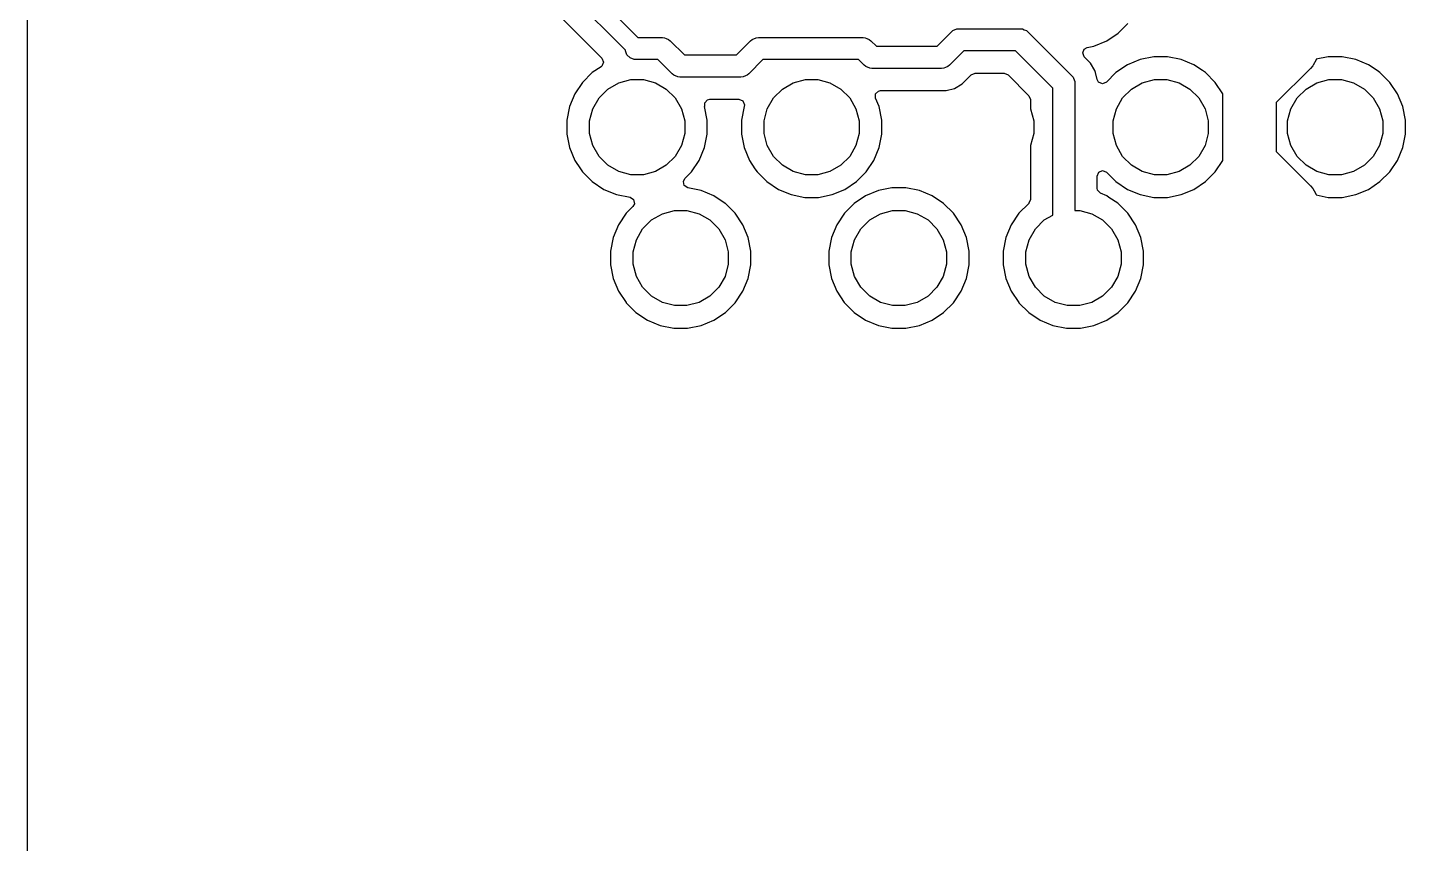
# Model space of a CAD drawing. Extents: x 97 to 200, y -158 to -52.
# Drawn here: x 97.18 to 112.97, y -125.71 to -116.36 of the extents above; entities that cross this region are included whole.
import ezdxf

# ---------------------------------------------------------------- set-up
doc = ezdxf.new("R2010")
doc.units = 0
doc.layers.add('BLACK', color=7, linetype='CONTINUOUS')

msp = doc.modelspace()

# ---------------------------------------------------------------- linework, layer by layer
at = {"layer": 'BLACK', "linetype": 'CONTINUOUS'}
for p, q in [((97.1766, -131.369719), (97.1766, -109.878532)), ((103.4793, -115.788116), (104.167784, -116.4766)), ((103.092753, -116.048856), (103.758865, -116.714967)), ((104.02654, -116.622724), (103.305858, -115.902042)), ((109.673939, -116.428496), (109.785996, -116.316439)), ((104.167784, -116.4766), (104.4511, -116.4766)), ((104.4511, -116.4766), (104.475876, -116.47904)), ((104.475876, -116.47904), (104.475877, -116.47904)), ((104.475877, -116.47904), (104.493181, -116.486208)), ((104.493181, -116.486208), (104.521657, -116.498003)), ((104.521657, -116.498003), (104.521658, -116.498004)), ((104.521658, -116.498004), (104.540903, -116.513797)), ((104.540903, -116.513797), (104.703705, -116.6766)), ((105.298494, -116.6766), (105.461298, -116.513797)), ((105.461298, -116.513797), (105.480542, -116.498003)), ((105.480542, -116.498003), (105.526323, -116.47904)), ((105.526323, -116.47904), (105.526324, -116.47904)), ((105.526324, -116.47904), (105.5511, -116.4766)), ((105.5511, -116.4766), (106.7511, -116.4766)), ((106.7511, -116.4766), (106.775876, -116.47904)), ((106.775876, -116.47904), (106.775877, -116.47904)), ((106.775877, -116.47904), (106.793181, -116.486208)), ((106.793181, -116.486208), (106.821657, -116.498003)), ((106.821657, -116.498003), (106.821658, -116.498004)), ((106.821658, -116.498004), (106.840903, -116.513797)), ((106.840903, -116.513797), (106.903705, -116.5766)), ((107.598494, -116.5766), (107.761298, -116.413797)), ((107.761298, -116.413797), (107.780542, -116.398003)), ((107.780542, -116.398003), (107.826323, -116.37904)), ((107.826323, -116.37904), (107.826324, -116.37904)), ((107.826324, -116.37904), (107.8511, -116.3766)), ((107.8511, -116.3766), (108.5511, -116.3766)), ((108.5511, -116.3766), (108.575876, -116.37904)), ((108.575876, -116.37904), (108.575877, -116.37904)), ((108.575877, -116.37904), (108.59484, -116.386895)), ((108.59484, -116.386895), (108.621657, -116.398003)), ((108.621657, -116.398003), (108.621658, -116.398004)), ((108.621658, -116.398004), (108.640903, -116.413797)), ((108.640903, -116.413797), (109.140903, -116.913798)), ((109.395764, -116.577184), (109.542174, -116.516539)), ((109.542174, -116.516539), (109.673939, -116.428496)), ((104.02654, -116.628376), (104.02654, -116.622724)), ((104.045503, -116.674157), (104.02654, -116.628376)), ((104.080543, -116.709197), (104.045503, -116.674157)), ((104.703705, -116.6766), (105.298494, -116.6766)), ((106.903705, -116.5766), (107.598494, -116.5766)), ((107.903705, -116.6306), (107.740903, -116.793403)), ((108.498494, -116.6306), (107.903705, -116.6306)), ((108.9241, -117.056205), (108.498494, -116.6306)), ((109.267, -116.654088), (109.285306, -116.609894)), ((109.285306, -116.698282), (109.267, -116.654088)), ((109.285306, -116.609894), (109.317306, -116.592789)), ((109.317306, -116.592789), (109.395764, -116.577184)), ((103.749395, -116.811128), (103.648258, -116.878706)), ((103.758865, -116.803355), (103.749395, -116.811128)), ((103.758865, -116.714967), (103.777171, -116.759161)), ((103.777171, -116.759161), (103.758865, -116.803355)), ((104.126324, -116.72816), (104.080543, -116.709197)), ((104.1511, -116.7306), (104.126324, -116.72816)), ((104.398494, -116.7306), (104.1511, -116.7306)), ((104.561298, -116.893403), (104.398494, -116.7306)), ((105.603705, -116.7306), (105.440903, -116.893403)), ((106.698494, -116.7306), (105.603705, -116.7306)), ((106.761297, -116.793402), (106.698494, -116.7306)), ((106.780542, -116.809196), (106.761297, -116.793402)), ((106.780543, -116.809197), (106.780542, -116.809196)), ((106.826324, -116.82816), (106.780543, -116.809197)), ((106.8511, -116.8306), (106.826324, -116.82816)), ((107.6511, -116.8306), (106.8511, -116.8306)), ((107.675876, -116.82816), (107.6511, -116.8306)), ((107.675877, -116.82816), (107.675876, -116.82816)), ((107.69484, -116.820304), (107.675877, -116.82816)), ((107.721657, -116.809197), (107.69484, -116.820304)), ((107.721658, -116.809196), (107.721657, -116.809197)), ((107.740903, -116.793403), (107.721658, -116.809196)), ((109.356371, -116.769347), (109.285306, -116.698282)), ((109.356374, -116.769351), (109.356371, -116.769347)), ((109.356376, -116.769353), (109.356374, -116.769351)), ((109.406602, -116.856347), (109.356376, -116.769353)), ((109.780023, -116.790662), (109.648261, -116.878703)), ((109.780025, -116.790661), (109.780023, -116.790662)), ((109.926434, -116.730016), (109.780025, -116.790661)), ((109.926437, -116.730015), (109.926434, -116.730016)), ((110.081864, -116.6991), (109.926437, -116.730015)), ((110.240336, -116.6991), (110.081864, -116.6991)), ((110.395762, -116.730015), (110.240336, -116.6991)), ((110.395765, -116.730016), (110.395762, -116.730015)), ((110.542174, -116.790661), (110.395765, -116.730016)), ((110.542176, -116.790662), (110.542174, -116.790661)), ((110.64048, -116.856347), (110.542176, -116.790662)), ((111.876626, -116.830651), (111.4841, -117.223177)), ((111.902913, -116.800676), (111.876626, -116.830651)), ((111.906345, -116.794733), (111.902913, -116.800676)), ((111.942698, -116.731767), (111.906345, -116.794733)), ((111.943607, -116.728376), (111.942698, -116.731767)), ((111.944109, -116.726499), (111.943607, -116.728376)), ((112.081864, -116.6991), (111.944109, -116.726499)), ((112.240336, -116.6991), (112.081864, -116.6991)), ((112.395762, -116.730015), (112.240336, -116.6991)), ((112.395765, -116.730016), (112.395762, -116.730015)), ((112.542174, -116.790661), (112.395765, -116.730016)), ((112.542176, -116.790662), (112.542174, -116.790661)), ((112.64048, -116.856347), (112.542176, -116.790662)), ((103.536203, -116.990761), (103.448162, -117.122523)), ((103.648258, -116.878706), (103.536203, -116.990761)), ((103.826281, -117.067256), (103.950624, -116.995466)), ((103.950624, -116.995466), (104.089311, -116.958305)), ((104.089311, -116.958305), (104.232889, -116.958305)), ((104.232889, -116.958305), (104.371576, -116.995466)), ((104.371576, -116.995466), (104.495919, -117.067256)), ((104.580542, -116.909197), (104.561298, -116.893403)), ((104.626323, -116.92816), (104.580542, -116.909197)), ((104.626324, -116.92816), (104.626323, -116.92816)), ((104.6511, -116.9306), (104.626324, -116.92816)), ((105.3511, -116.9306), (104.6511, -116.9306)), ((105.375876, -116.92816), (105.3511, -116.9306)), ((105.375877, -116.92816), (105.375876, -116.92816)), ((105.402053, -116.917317), (105.375877, -116.92816)), ((105.421657, -116.909197), (105.402053, -116.917317)), ((105.421658, -116.909196), (105.421657, -116.909197)), ((105.440903, -116.893403), (105.421658, -116.909196)), ((105.826281, -117.067256), (105.950624, -116.995466)), ((105.950624, -116.995466), (106.089311, -116.958305)), ((106.089311, -116.958305), (106.232889, -116.958305)), ((106.232889, -116.958305), (106.371576, -116.995466)), ((106.371576, -116.995466), (106.495919, -117.067256)), ((107.885347, -117.008876), (107.956376, -116.937847)), ((107.956376, -116.937847), (107.990817, -116.903406)), ((107.990817, -116.903406), (108.035011, -116.8851)), ((108.035011, -116.8851), (108.367189, -116.8851)), ((108.367189, -116.8851), (108.411383, -116.903406)), ((108.411383, -116.903406), (108.651294, -117.143317)), ((109.140903, -116.913798), (109.156697, -116.933042)), ((109.156697, -116.933042), (109.173728, -116.974158)), ((109.173728, -116.974158), (109.17566, -116.978824)), ((109.17566, -116.978824), (109.1781, -117.0036)), ((109.412593, -116.878706), (109.406602, -116.856347)), ((109.433662, -116.957333), (109.412593, -116.878706)), ((109.43479, -116.95703), (109.433662, -116.957333)), ((109.450232, -116.988344), (109.43479, -116.95703)), ((109.494426, -117.00665), (109.450232, -116.988344)), ((109.53862, -116.988344), (109.494426, -117.00665)), ((109.648261, -116.878703), (109.53862, -116.988344)), ((109.826281, -117.067256), (109.950624, -116.995466)), ((109.950624, -116.995466), (110.089311, -116.958305)), ((110.089311, -116.958305), (110.232889, -116.958305)), ((110.232889, -116.958305), (110.371576, -116.995466)), ((110.371576, -116.995466), (110.495919, -117.067256)), ((110.673939, -116.878704), (110.64048, -116.856347)), ((110.785996, -116.990761), (110.673939, -116.878704)), ((110.874039, -117.122526), (110.785996, -116.990761)), ((111.826281, -117.067256), (111.950624, -116.995466)), ((111.950624, -116.995466), (112.089311, -116.958305)), ((112.089311, -116.958305), (112.232889, -116.958305)), ((112.232889, -116.958305), (112.371576, -116.995466)), ((112.371576, -116.995466), (112.495919, -117.067256)), ((112.673939, -116.878704), (112.64048, -116.856347)), ((112.785996, -116.990761), (112.673939, -116.878704)), ((112.874039, -117.122526), (112.785996, -116.990761)), ((103.448161, -117.122525), (103.387516, -117.268934)), ((103.448162, -117.122523), (103.448161, -117.122525)), ((103.724756, -117.168781), (103.826281, -117.067256)), ((104.495919, -117.067256), (104.597444, -117.168781)), ((105.724756, -117.168781), (105.826281, -117.067256)), ((106.495919, -117.067256), (106.597444, -117.168781)), ((106.894332, -117.123682), (106.928156, -117.089858)), ((106.894332, -117.171517), (106.894332, -117.123682)), ((106.928156, -117.089858), (106.952074, -117.0851)), ((106.952074, -117.0851), (107.701324, -117.0851)), ((107.701324, -117.0851), (107.701325, -117.0851)), ((107.701325, -117.0851), (107.798354, -117.059101)), ((107.798354, -117.059101), (107.885347, -117.008876)), ((108.651294, -117.143317), (108.6696, -117.187511)), ((108.9241, -118.510779), (108.9241, -117.056205)), ((109.1781, -117.0036), (109.1781, -118.458305)), ((109.724756, -117.168781), (109.826281, -117.067256)), ((110.495919, -117.067256), (110.597444, -117.168781)), ((110.8745, -117.123638), (110.874039, -117.122526)), ((110.8745, -117.883561), (110.8745, -117.123638)), ((111.724756, -117.168781), (111.826281, -117.067256)), ((112.495919, -117.067256), (112.597444, -117.168781)), ((112.934684, -117.268936), (112.874039, -117.122526)), ((103.387515, -117.268937), (103.3566, -117.424363)), ((103.387516, -117.268934), (103.387515, -117.268937)), ((103.615805, -117.431811), (103.652966, -117.293124)), ((103.652966, -117.293124), (103.724756, -117.168781)), ((104.597444, -117.168781), (104.669234, -117.293124)), ((104.669234, -117.293124), (104.706395, -117.431811)), ((104.933793, -117.266), (104.935775, -117.265398)), ((104.934682, -117.268933), (104.933793, -117.266)), ((104.934684, -117.268936), (104.934682, -117.268933)), ((104.9656, -117.424364), (104.934684, -117.268936)), ((104.935723, -117.223755), (104.969505, -117.189888)), ((104.935775, -117.265398), (104.935723, -117.223755)), ((104.969505, -117.189888), (104.993495, -117.1851)), ((104.993495, -117.1851), (105.328704, -117.1851)), ((105.328704, -117.1851), (105.372898, -117.203406)), ((105.387516, -117.268935), (105.3566, -117.424363)), ((105.372898, -117.203406), (105.391204, -117.2476)), ((105.388409, -117.265991), (105.387516, -117.268935)), ((105.391204, -117.2476), (105.387583, -117.26574)), ((105.387583, -117.26574), (105.388409, -117.265991)), ((105.615805, -117.431811), (105.652966, -117.293124)), ((105.652966, -117.293124), (105.724756, -117.168781)), ((106.597444, -117.168781), (106.669234, -117.293124)), ((106.669234, -117.293124), (106.706395, -117.431811)), ((106.934684, -117.268936), (106.894332, -117.171517)), ((106.9656, -117.424364), (106.934684, -117.268936)), ((108.6696, -117.187511), (108.6696, -117.294489)), ((108.6696, -117.294489), (108.706395, -117.431811)), ((109.615805, -117.431811), (109.652966, -117.293124)), ((109.652966, -117.293124), (109.724756, -117.168781)), ((110.597444, -117.168781), (110.669234, -117.293124)), ((110.669234, -117.293124), (110.706395, -117.431811)), ((111.4841, -117.223177), (111.4841, -117.784023)), ((111.615805, -117.431811), (111.652966, -117.293124)), ((111.652966, -117.293124), (111.724756, -117.168781)), ((112.597444, -117.168781), (112.669234, -117.293124)), ((112.669234, -117.293124), (112.706395, -117.431811)), ((112.9656, -117.424364), (112.934684, -117.268936)), ((103.3566, -117.424363), (103.3566, -117.582836)), ((103.615805, -117.575389), (103.615805, -117.431811)), ((104.706395, -117.431811), (104.706395, -117.575389)), ((104.9656, -117.582836), (104.9656, -117.424364)), ((105.3566, -117.424363), (105.3566, -117.582836)), ((105.615805, -117.575389), (105.615805, -117.431811)), ((106.706395, -117.431811), (106.706395, -117.575389)), ((106.9656, -117.582836), (106.9656, -117.424364)), ((108.706395, -117.431811), (108.706395, -117.575389)), ((109.615805, -117.575389), (109.615805, -117.431811)), ((110.706395, -117.431811), (110.706395, -117.575389)), ((111.615805, -117.575389), (111.615805, -117.431811)), ((112.706395, -117.431811), (112.706395, -117.575389)), ((112.9656, -117.582836), (112.9656, -117.424364)), ((103.3566, -117.582836), (103.387515, -117.738262)), ((103.652966, -117.714076), (103.615805, -117.575389)), ((104.706395, -117.575389), (104.669234, -117.714076)), ((104.934684, -117.738264), (104.9656, -117.582836)), ((105.3566, -117.582836), (105.387515, -117.738262)), ((105.652966, -117.714076), (105.615805, -117.575389)), ((106.706395, -117.575389), (106.669234, -117.714076)), ((106.934684, -117.738264), (106.9656, -117.582836)), ((108.706395, -117.575389), (108.6696, -117.71271)), ((109.652966, -117.714076), (109.615805, -117.575389)), ((110.706395, -117.575389), (110.669234, -117.714076)), ((111.652966, -117.714076), (111.615805, -117.575389)), ((112.706395, -117.575389), (112.669234, -117.714076)), ((112.934684, -117.738264), (112.9656, -117.582836)), ((103.387515, -117.738262), (103.387516, -117.738265)), ((103.387516, -117.738265), (103.448161, -117.884674)), ((103.724756, -117.838419), (103.652966, -117.714076)), ((104.669234, -117.714076), (104.597444, -117.838419)), ((104.874039, -117.884674), (104.934684, -117.738264)), ((105.387515, -117.738262), (105.387516, -117.738265)), ((105.387516, -117.738265), (105.448161, -117.884674)), ((105.724756, -117.838419), (105.652966, -117.714076)), ((106.669234, -117.714076), (106.597444, -117.838419)), ((106.874039, -117.884674), (106.934684, -117.738264)), ((108.6696, -117.71271), (108.6696, -118.331631)), ((109.724756, -117.838419), (109.652966, -117.714076)), ((110.669234, -117.714076), (110.597444, -117.838419)), ((111.4841, -117.784023), (111.876626, -118.176549)), ((111.724756, -117.838419), (111.652966, -117.714076)), ((112.669234, -117.714076), (112.597444, -117.838419)), ((112.874039, -117.884674), (112.934684, -117.738264)), ((103.448161, -117.884674), (103.448162, -117.884676)), ((103.448162, -117.884676), (103.511648, -117.979689)), ((103.826281, -117.939944), (103.724756, -117.838419)), ((103.950624, -118.011734), (103.826281, -117.939944)), ((104.495919, -117.939944), (104.371576, -118.011734)), ((104.597444, -117.838419), (104.495919, -117.939944)), ((104.785996, -118.016439), (104.874039, -117.884674)), ((105.448161, -117.884674), (105.448162, -117.884676)), ((105.448162, -117.884676), (105.511648, -117.979689)), ((105.826281, -117.939944), (105.724756, -117.838419)), ((105.950624, -118.011734), (105.826281, -117.939944)), ((106.495919, -117.939944), (106.371576, -118.011734)), ((106.597444, -117.838419), (106.495919, -117.939944)), ((106.785996, -118.016439), (106.874039, -117.884674)), ((109.826281, -117.939944), (109.724756, -117.838419)), ((109.950624, -118.011734), (109.826281, -117.939944)), ((110.495919, -117.939944), (110.371576, -118.011734)), ((110.597444, -117.838419), (110.495919, -117.939944)), ((110.785996, -118.016439), (110.874039, -117.884674)), ((110.874039, -117.884674), (110.8745, -117.883561)), ((111.826281, -117.939944), (111.724756, -117.838419)), ((111.950624, -118.011734), (111.826281, -117.939944)), ((112.495919, -117.939944), (112.371576, -118.011734)), ((112.597444, -117.838419), (112.495919, -117.939944)), ((112.785996, -118.016439), (112.874039, -117.884674)), ((103.511648, -117.979689), (103.536204, -118.016439)), ((103.536204, -118.016439), (103.648261, -118.128496)), ((104.089311, -118.048895), (103.950624, -118.011734)), ((104.232889, -118.048895), (104.089311, -118.048895)), ((104.371576, -118.011734), (104.232889, -118.048895)), ((104.691641, -118.125689), (104.708744, -118.09369)), ((104.708744, -118.09369), (104.785996, -118.016439)), ((105.511648, -117.979689), (105.536204, -118.016439)), ((105.536204, -118.016439), (105.648261, -118.128496)), ((106.089311, -118.048895), (105.950624, -118.011734)), ((106.232889, -118.048895), (106.089311, -118.048895)), ((106.371576, -118.011734), (106.232889, -118.048895)), ((106.673939, -118.128496), (106.785996, -118.016439)), ((109.4326, -118.063723), (109.450906, -118.019529)), ((109.4326, -118.203512), (109.4326, -118.063723)), ((109.450906, -118.019529), (109.4951, -118.001223)), ((109.4951, -118.001223), (109.539294, -118.019529)), ((109.539294, -118.019529), (109.648261, -118.128496)), ((110.089311, -118.048895), (109.950624, -118.011734)), ((110.232889, -118.048895), (110.089311, -118.048895)), ((110.371576, -118.011734), (110.232889, -118.048895)), ((110.673939, -118.128496), (110.785996, -118.016439)), ((112.089311, -118.048895), (111.950624, -118.011734)), ((112.232889, -118.048895), (112.089311, -118.048895)), ((112.371576, -118.011734), (112.232889, -118.048895)), ((112.673939, -118.128496), (112.785996, -118.016439)), ((103.648261, -118.128496), (103.780026, -118.216539)), ((103.780026, -118.216539), (103.926436, -118.277184)), ((104.700973, -118.172605), (104.691641, -118.125689)), ((104.740747, -118.199181), (104.700973, -118.172605)), ((104.895762, -118.230015), (104.740747, -118.199181)), ((104.895765, -118.230016), (104.895762, -118.230015)), ((105.042174, -118.290661), (104.895765, -118.230016)), ((105.648261, -118.128496), (105.780026, -118.216539)), ((105.780026, -118.216539), (105.926436, -118.277184)), ((106.395764, -118.277184), (106.542174, -118.216539)), ((106.542174, -118.216539), (106.673939, -118.128496)), ((106.926434, -118.230016), (106.780025, -118.290661)), ((106.926437, -118.230015), (106.926434, -118.230016)), ((107.081864, -118.1991), (106.926437, -118.230015)), ((107.240336, -118.1991), (107.081864, -118.1991)), ((107.395762, -118.230015), (107.240336, -118.1991)), ((107.395765, -118.230016), (107.395762, -118.230015)), ((107.542174, -118.290661), (107.395765, -118.230016)), ((109.437357, -118.227429), (109.4326, -118.203512)), ((109.471182, -118.261254), (109.437357, -118.227429)), ((109.648261, -118.128496), (109.780026, -118.216539)), ((109.780026, -118.216539), (109.926436, -118.277184)), ((110.395764, -118.277184), (110.542174, -118.216539)), ((110.542174, -118.216539), (110.673939, -118.128496)), ((111.876626, -118.176549), (111.902913, -118.206524)), ((111.902913, -118.206524), (111.902914, -118.206525)), ((111.902914, -118.206525), (111.918867, -118.234157)), ((111.918867, -118.234157), (111.942698, -118.275433)), ((112.395764, -118.277184), (112.542174, -118.216539)), ((112.542174, -118.216539), (112.673939, -118.128496)), ((103.926436, -118.277184), (104.081452, -118.308018)), ((104.113453, -118.413511), (104.036203, -118.490761)), ((104.081452, -118.308018), (104.121226, -118.334594)), ((104.130558, -118.38151), (104.113453, -118.413511)), ((104.121226, -118.334594), (104.130558, -118.38151)), ((105.042176, -118.290662), (105.042174, -118.290661)), ((105.171871, -118.377322), (105.042176, -118.290662)), ((105.173939, -118.378704), (105.171871, -118.377322)), ((105.285996, -118.490761), (105.173939, -118.378704)), ((105.926436, -118.277184), (106.081864, -118.3081)), ((106.081864, -118.3081), (106.240336, -118.3081)), ((106.240336, -118.3081), (106.395764, -118.277184)), ((106.648261, -118.378703), (106.536203, -118.490761)), ((106.780023, -118.290662), (106.648261, -118.378703)), ((106.780025, -118.290661), (106.780023, -118.290662)), ((107.542176, -118.290662), (107.542174, -118.290661)), ((107.671871, -118.377322), (107.542176, -118.290662)), ((107.673939, -118.378704), (107.671871, -118.377322)), ((107.785996, -118.490761), (107.673939, -118.378704)), ((108.649642, -118.377322), (108.536203, -118.490761)), ((108.651294, -118.375825), (108.649642, -118.377322)), ((108.6696, -118.331631), (108.651294, -118.375825)), ((109.542171, -118.290659), (109.471182, -118.261254)), ((109.542173, -118.29066), (109.542171, -118.290659)), ((109.542174, -118.290661), (109.542173, -118.29066)), ((109.568273, -118.3081), (109.542174, -118.290661)), ((109.66963, -118.375825), (109.568273, -118.3081)), ((109.673939, -118.378704), (109.66963, -118.375825)), ((109.785996, -118.490761), (109.673939, -118.378704)), ((109.926436, -118.277184), (110.081864, -118.3081)), ((110.081864, -118.3081), (110.240336, -118.3081)), ((110.240336, -118.3081), (110.395764, -118.277184)), ((111.942698, -118.275433), (111.944109, -118.280699)), ((111.944109, -118.280699), (112.081864, -118.3081)), ((112.081864, -118.3081), (112.240336, -118.3081)), ((112.240336, -118.3081), (112.395764, -118.277184)), ((104.036203, -118.490761), (103.948162, -118.622523)), ((104.224756, -118.668781), (104.326281, -118.567256)), ((104.326281, -118.567256), (104.450624, -118.495466)), ((104.450624, -118.495466), (104.589311, -118.458305)), ((104.589311, -118.458305), (104.732889, -118.458305)), ((104.732889, -118.458305), (104.871576, -118.495466)), ((104.871576, -118.495466), (104.995919, -118.567256)), ((104.995919, -118.567256), (105.097444, -118.668781)), ((105.374039, -118.622526), (105.285996, -118.490761)), ((106.536203, -118.490761), (106.448162, -118.622523)), ((106.724756, -118.668781), (106.826281, -118.567256)), ((106.826281, -118.567256), (106.950624, -118.495466)), ((106.950624, -118.495466), (107.089311, -118.458305)), ((107.089311, -118.458305), (107.232889, -118.458305)), ((107.232889, -118.458305), (107.371576, -118.495466)), ((107.371576, -118.495466), (107.495919, -118.567256)), ((107.495919, -118.567256), (107.597444, -118.668781)), ((107.874039, -118.622526), (107.785996, -118.490761)), ((108.536203, -118.490761), (108.448162, -118.622523)), ((108.724756, -118.668781), (108.826281, -118.567256)), ((108.826281, -118.567256), (108.9241, -118.510779)), ((109.1781, -118.458305), (109.232889, -118.458305)), ((109.232889, -118.458305), (109.371576, -118.495466)), ((109.371576, -118.495466), (109.495919, -118.567256)), ((109.495919, -118.567256), (109.597444, -118.668781)), ((109.874039, -118.622526), (109.785996, -118.490761)), ((103.948161, -118.622525), (103.887516, -118.768934)), ((103.948162, -118.622523), (103.948161, -118.622525)), ((104.152966, -118.793124), (104.224756, -118.668781)), ((105.097444, -118.668781), (105.169234, -118.793124)), ((105.434684, -118.768936), (105.374039, -118.622526)), ((106.448161, -118.622525), (106.387516, -118.768934)), ((106.448162, -118.622523), (106.448161, -118.622525)), ((106.652966, -118.793124), (106.724756, -118.668781)), ((107.597444, -118.668781), (107.669234, -118.793124)), ((107.934684, -118.768936), (107.874039, -118.622526)), ((108.448161, -118.622525), (108.387516, -118.768934)), ((108.448162, -118.622523), (108.448161, -118.622525)), ((108.652966, -118.793124), (108.724756, -118.668781)), ((109.597444, -118.668781), (109.669234, -118.793124)), ((109.934684, -118.768936), (109.874039, -118.622526)), ((103.887515, -118.768937), (103.8566, -118.924363)), ((103.887516, -118.768934), (103.887515, -118.768937)), ((104.115805, -118.931811), (104.152966, -118.793124)), ((105.169234, -118.793124), (105.206395, -118.931811)), ((105.4656, -118.924363), (105.434684, -118.768936)), ((106.387515, -118.768937), (106.3566, -118.924363)), ((106.387516, -118.768934), (106.387515, -118.768937)), ((106.615805, -118.931811), (106.652966, -118.793124)), ((107.669234, -118.793124), (107.706395, -118.931811)), ((107.9656, -118.924364), (107.934684, -118.768936)), ((108.387515, -118.768937), (108.3566, -118.924363)), ((108.387516, -118.768934), (108.387515, -118.768937)), ((108.615805, -118.931811), (108.652966, -118.793124)), ((109.669234, -118.793124), (109.706395, -118.931811)), ((109.9656, -118.924364), (109.934684, -118.768936)), ((103.8566, -118.924363), (103.8566, -119.082836)), ((104.115805, -119.075389), (104.115805, -118.931811)), ((105.206395, -118.931811), (105.206395, -119.075389)), ((105.4656, -118.924364), (105.4656, -118.924363)), ((105.4656, -119.082836), (105.4656, -118.924364)), ((106.3566, -118.924363), (106.3566, -119.082836)), ((106.615805, -119.075389), (106.615805, -118.931811)), ((107.706395, -118.931811), (107.706395, -119.075389)), ((107.9656, -119.082836), (107.9656, -118.924364)), ((108.3566, -118.924363), (108.3566, -119.082836)), ((108.615805, -119.075389), (108.615805, -118.931811)), ((109.706395, -118.931811), (109.706395, -119.075389)), ((109.9656, -119.082836), (109.9656, -118.924364)), ((103.8566, -119.082836), (103.887515, -119.238262)), ((104.152966, -119.214076), (104.115805, -119.075389)), ((105.206395, -119.075389), (105.169234, -119.214076)), ((105.434684, -119.238264), (105.4656, -119.082836)), ((106.3566, -119.082836), (106.387515, -119.238262)), ((106.652966, -119.214076), (106.615805, -119.075389)), ((107.706395, -119.075389), (107.669234, -119.214076)), ((107.934684, -119.238264), (107.9656, -119.082836)), ((108.3566, -119.082836), (108.387515, -119.238262)), ((108.652966, -119.214076), (108.615805, -119.075389)), ((109.706395, -119.075389), (109.669234, -119.214076)), ((109.934684, -119.238264), (109.9656, -119.082836)), ((103.887515, -119.238262), (103.887516, -119.238265)), ((103.887516, -119.238265), (103.948161, -119.384674)), ((104.224756, -119.338419), (104.152966, -119.214076)), ((104.326281, -119.439944), (104.224756, -119.338419)), ((105.097444, -119.338419), (104.995919, -119.439944)), ((105.169234, -119.214076), (105.097444, -119.338419)), ((105.374039, -119.384674), (105.434684, -119.238264)), ((106.387515, -119.238262), (106.387516, -119.238265)), ((106.387516, -119.238265), (106.448161, -119.384674)), ((106.724756, -119.338419), (106.652966, -119.214076)), ((106.826281, -119.439944), (106.724756, -119.338419)), ((107.597444, -119.338419), (107.495919, -119.439944)), ((107.669234, -119.214076), (107.597444, -119.338419)), ((107.874039, -119.384674), (107.934684, -119.238264)), ((108.387515, -119.238262), (108.387516, -119.238265)), ((108.387516, -119.238265), (108.448161, -119.384674)), ((108.724756, -119.338419), (108.652966, -119.214076)), ((108.826281, -119.439944), (108.724756, -119.338419)), ((109.597444, -119.338419), (109.495919, -119.439944)), ((109.669234, -119.214076), (109.597444, -119.338419)), ((109.874039, -119.384674), (109.934684, -119.238264)), ((103.948161, -119.384674), (103.948162, -119.384676)), ((103.948162, -119.384676), (104.034392, -119.513727)), ((104.034392, -119.513727), (104.036204, -119.516439)), ((104.036204, -119.516439), (104.148261, -119.628496)), ((104.450624, -119.511734), (104.326281, -119.439944)), ((104.589311, -119.548895), (104.450624, -119.511734)), ((104.871576, -119.511734), (104.732889, -119.548895)), ((104.995919, -119.439944), (104.871576, -119.511734)), ((105.173939, -119.628496), (105.285996, -119.516439)), ((105.285996, -119.516439), (105.374039, -119.384674)), ((106.448161, -119.384674), (106.448162, -119.384676)), ((106.448162, -119.384676), (106.534392, -119.513727)), ((106.534392, -119.513727), (106.536204, -119.516439)), ((106.536204, -119.516439), (106.648261, -119.628496)), ((106.950624, -119.511734), (106.826281, -119.439944)), ((107.089311, -119.548895), (106.950624, -119.511734)), ((107.371576, -119.511734), (107.232889, -119.548895)), ((107.495919, -119.439944), (107.371576, -119.511734)), ((107.673939, -119.628496), (107.785996, -119.516439)), ((107.785996, -119.516439), (107.874039, -119.384674)), ((108.448161, -119.384674), (108.448162, -119.384676)), ((108.448162, -119.384676), (108.534392, -119.513727)), ((108.534392, -119.513727), (108.536204, -119.516439)), ((108.536204, -119.516439), (108.648261, -119.628496)), ((108.950624, -119.511734), (108.826281, -119.439944)), ((109.089311, -119.548895), (108.950624, -119.511734)), ((109.371576, -119.511734), (109.232889, -119.548895)), ((109.495919, -119.439944), (109.371576, -119.511734)), ((109.673939, -119.628496), (109.785996, -119.516439)), ((109.785996, -119.516439), (109.874039, -119.384674)), ((104.148261, -119.628496), (104.280026, -119.716539)), ((104.732889, -119.548895), (104.589311, -119.548895)), ((105.042174, -119.716539), (105.173939, -119.628496)), ((106.648261, -119.628496), (106.780026, -119.716539)), ((107.232889, -119.548895), (107.089311, -119.548895)), ((107.542174, -119.716539), (107.673939, -119.628496)), ((108.648261, -119.628496), (108.780026, -119.716539)), ((109.232889, -119.548895), (109.089311, -119.548895)), ((109.542174, -119.716539), (109.673939, -119.628496)), ((104.280026, -119.716539), (104.426436, -119.777184)), ((104.426436, -119.777184), (104.581864, -119.8081)), ((104.581864, -119.8081), (104.740336, -119.8081)), ((104.740336, -119.8081), (104.895764, -119.777184)), ((104.895764, -119.777184), (105.042174, -119.716539)), ((106.780026, -119.716539), (106.926436, -119.777184)), ((106.926436, -119.777184), (107.081864, -119.8081)), ((107.081864, -119.8081), (107.240336, -119.8081)), ((107.240336, -119.8081), (107.395764, -119.777184)), ((107.395764, -119.777184), (107.542174, -119.716539)), ((108.780026, -119.716539), (108.926436, -119.777184)), ((108.926436, -119.777184), (109.081864, -119.8081)), ((109.081864, -119.8081), (109.240336, -119.8081)), ((109.240336, -119.8081), (109.395764, -119.777184)), ((109.395764, -119.777184), (109.542174, -119.716539))]:
    msp.add_line(p, q, dxfattribs=at)

doc.saveas('drawing.dxf')
